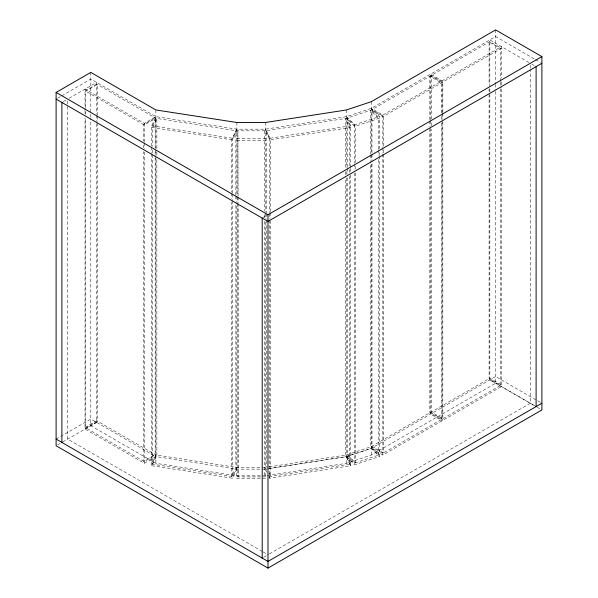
<?xml version="1.0" encoding="UTF-8"?>
<svg xmlns="http://www.w3.org/2000/svg" width="598" height="598" viewBox="0 0 598 598"><rect width="100%" height="100%" fill="white"/><g stroke="black" fill="none" stroke-linecap="round" stroke-linejoin="round"><path stroke-width="0.45" stroke-dasharray="2.99 2.24" d="M151.645 146.076L151.645 125.759L155.876 116.64L236.86 129.168L265.49 129.168L346.474 116.64L371.268 108.373L495.622 36.575L534.717 59.15M232.629 193.109L232.629 138.288L236.86 129.168M236.86 130.835L232.629 139.962L151.645 127.434L155.876 118.307L236.86 130.835L265.49 130.835L346.474 118.307L371.268 110.047L489.837 41.591L501.408 48.266L382.84 116.722L371.268 110.047L379.446 118.225L354.659 126.484L346.474 118.307L350.712 127.434L269.728 139.962L265.49 130.835M236.86 469.109L232.629 478.236L151.645 465.707L155.876 456.58L236.86 469.153L265.49 469.153L267.029 472.427M236.86 467.442L232.629 476.569L151.645 464.041L155.876 454.914L236.86 467.442L265.49 467.442L268.255 467.016M57.722 98.177L60.951 96.308M61.758 95.844L90.806 79.071L155.876 116.64L144.312 123.315L85.028 89.087L85.028 109.404M63.336 101.608L65.922 100.113M69.151 98.251L96.592 82.412L96.592 114.166M379.446 148.992L379.446 116.55L371.268 108.373L382.84 115.055L501.408 46.599L501.408 78.106M262.926 217.679L267.986 214.757M56.107 439.096L90.806 419.056L155.876 456.625L144.312 463.263L85.028 429.035L85.028 117.799M85.028 429.035L96.592 422.352M57.722 444.845L60.144 443.447M62.7 441.967L96.592 422.397L96.592 122.306M267.328 475.545L346.474 463.308L371.268 455.041L495.622 383.243L495.622 90.747M540.3 402.357L495.622 376.523L370.767 448.612L346.474 456.58L267.328 468.825L346.474 456.625L371.268 448.321L382.84 454.996L501.408 386.54L501.408 88.362M263.643 557.246L268.659 554.353M269.466 553.883L530.329 403.284L530.329 69.831M350.712 167.522L350.712 125.759L346.474 116.64L354.659 124.818L379.446 116.55M268.958 476.576L269.728 478.236L350.712 465.707L346.474 456.58L354.659 464.766L379.446 456.498L379.446 156.452M265.49 129.168L269.728 138.288L350.712 125.759M269.175 466.874L346.474 454.914L371.268 446.646L489.837 378.198L501.408 384.873L382.84 453.329L371.268 446.646L379.446 454.831L354.659 463.091L346.474 454.914L350.712 464.041L269.728 476.569L268.958 474.909M236.86 138.609L265.49 138.609M236.86 140.283L265.49 140.283M265.49 475.836L236.86 475.836L155.876 463.308L90.806 425.739L90.806 118.299M236.86 476.89L265.49 476.89M151.645 125.759L232.629 138.288M535.509 59.606L540.3 62.371M528.931 62.484L489.837 39.916L489.837 379.865L536.107 406.58M531.772 64.128L534.664 65.795M430.553 75.819L442.124 82.494M489.837 379.902L536.309 406.737M537.109 407.193L541.893 409.959M430.553 412.426L442.124 419.101M262.328 551.476L67.671 439.096L67.671 105.644M263.135 551.947L267.986 554.742M371.268 448.321L379.446 456.498M269.175 473.093L270.715 476.412L270.715 219.062M265.49 467.442L267.029 470.761M530.329 65.16L530.329 68.897M501.408 81.836L501.408 87.428M500.668 81.328L500.668 48.692L489.097 42.017L489.097 84.909M500.668 82.262L500.668 87.854M500.668 88.788L500.668 385.299L489.097 378.624L489.097 95.164M495.622 29.9L495.622 83.272M495.622 84.206L495.622 89.812M489.097 88.639L489.097 94.23M442.841 111.916L442.841 82.076L431.278 75.4L431.278 119.226M442.841 112.85L442.841 118.441M442.841 122.171L442.841 418.682L431.278 412.007L431.278 129.482M442.124 113.261L442.124 80.827L430.553 74.145L430.553 119.637M442.124 114.196L442.124 119.794M442.124 120.721L442.124 420.768L430.553 414.093L430.553 127.097M441.406 112.745L441.406 82.905L429.835 76.23L429.835 120.056M441.406 116.475L441.406 119.271M441.406 123.001L441.406 419.512L429.835 412.837L429.835 127.516M431.278 122.956L431.278 125.752M430.553 120.572L430.553 126.163M429.835 120.983L429.835 126.582M383.557 146.144L383.557 116.304L371.993 109.628L371.993 153.447M383.557 149.874L383.557 153.604M383.557 154.531L383.557 452.91L371.993 446.235L371.993 160.907M382.84 115.055L382.84 146.562M382.84 147.489L382.84 153.088M382.84 154.022L382.84 454.996M379.446 152.722L379.446 155.517M378.564 149.291L378.564 118.516L370.386 110.338L370.386 154.164M378.564 150.218L378.564 155.816M378.564 159.546L378.564 455.123L370.386 446.945L370.386 161.624M371.993 154.381L371.993 159.98M371.268 101.697L371.268 153.865M371.268 154.8L371.268 160.391M371.268 164.121L371.268 455.041M370.386 155.099L370.386 160.69M355.541 162.559L355.541 126.193L347.363 118.015L347.363 167.433M355.541 166.289L355.541 169.084M355.541 172.815L355.541 462.8L347.363 454.622L347.363 174.893M354.659 124.818L354.659 162.85M354.659 163.785L354.659 169.376M354.659 173.106L354.659 464.766M350.712 168.457L350.712 174.055M350.712 174.982L350.712 465.707M349.725 165.81L349.725 127.583L345.487 118.464L345.487 167.881M349.725 169.54L349.725 172.344M349.725 176.074L349.725 464.19L345.487 455.071L345.487 178.137M347.363 168.367L347.363 173.958M346.474 109.957L346.474 167.724M346.474 171.454L346.474 174.25M346.474 177.98L346.474 463.308M345.487 171.611L345.487 177.202M270.715 211.602L270.715 139.805L266.476 130.685L266.476 212.739M270.715 212.537L270.715 218.128M269.728 138.288L269.728 212.686M269.728 213.621L269.728 219.212M269.728 220.146L269.728 478.236M266.476 213.673L266.476 219.264M266.476 220.199L266.476 467.292M265.49 122.485L265.49 212.081M265.49 213.008L265.49 218.606M265.49 222.217L265.49 478.557L236.86 478.557L236.86 202.632M264.466 130.835L264.466 211.146M264.466 214.757L264.466 217.672M264.466 221.282L264.466 476.89M238.049 196.226L237.884 130.835L237.884 196.107M238.049 197.161L238.049 202.752M238.049 203.686L238.049 476.89L237.884 203.567M237.884 197.041L237.884 202.632M236.86 122.485L236.86 195.292M236.86 196.107L236.86 201.818M235.874 195.023L235.874 130.685L231.643 139.805L231.643 192.025M235.874 195.95L235.874 200.614M235.874 205.278L235.874 467.292L231.643 476.412L231.643 202.281M232.629 194.044L232.629 199.635M232.629 200.569L232.629 478.236M231.643 192.952L231.643 198.551M156.863 148.297L156.863 118.464L152.632 127.583L152.632 146.233M156.863 152.027L156.863 155.757M156.863 159.487L156.863 455.071L152.632 464.19L152.632 154.62M155.876 109.957L155.876 149.081M155.876 150.008L155.876 155.607M155.876 156.534L155.876 463.308M155.159 147.728L155.159 117.888L143.587 124.571L143.587 141.352M155.159 151.458L155.159 157.05M155.159 157.984L155.159 454.495L143.587 461.178L143.587 151.608M152.632 149.963L152.632 153.693M151.645 147.011L151.645 152.61M151.645 153.537L151.645 465.707M144.312 123.315L144.312 141.771M144.312 142.705L144.312 148.297M144.312 152.027L144.312 463.263M143.587 145.082L143.587 147.878M97.317 115.264L97.317 84.497L85.746 91.173L85.746 107.961M97.317 116.199L97.317 121.798M97.317 122.725L97.317 421.104L85.746 427.779L85.746 118.217M96.592 115.1L96.592 121.379M90.806 72.395L90.806 117.365M85.746 111.691L85.746 114.487M85.028 110.338L85.028 114.069M67.671 100.972L67.671 104.71M96.592 84.079L85.028 90.761L144.312 124.989L155.876 118.307L96.592 84.079M96.592 420.686L85.028 427.368L144.312 461.596L155.876 454.914L96.592 420.686"/><path stroke-width="0.9" d="M56.107 92.428L90.806 72.395L155.876 109.957L236.86 122.485L265.49 122.485L346.474 109.957L371.268 101.697L495.622 29.9L541.893 56.616L541.893 409.959L267.986 568.1L56.107 445.772L56.107 92.428L267.986 214.757L541.893 56.616M541.893 63.291L267.986 221.432L56.107 99.104M541.893 403.239L267.986 561.425L56.107 439.096M536.107 66.632L536.107 406.618M267.986 214.757L267.986 568.1M262.201 218.098L262.201 558.084M61.893 102.445L61.893 442.43"/></g></svg>
